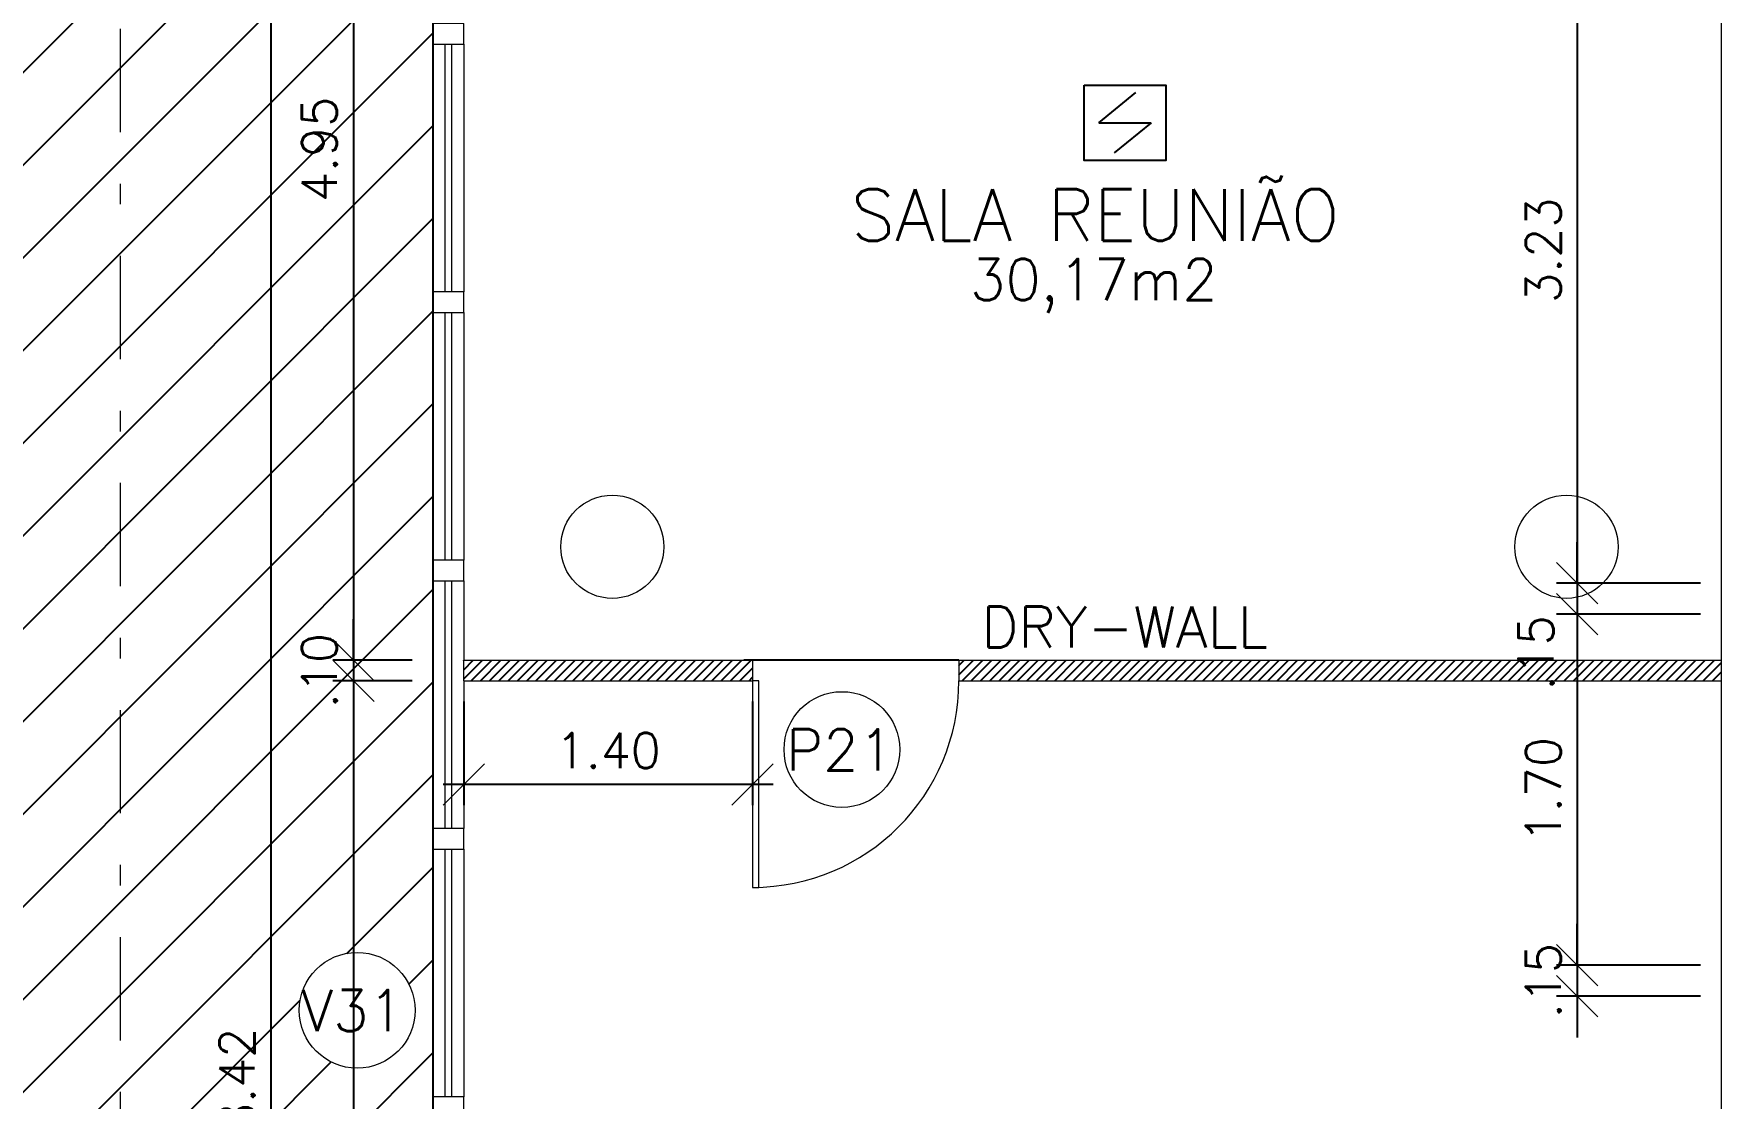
# Model space of a CAD drawing. Header units: millimetres. Extents: x 521 to 1055, y 261 to 520.
# Drawn here: x 728.62 to 736.8, y 476.65 to 481.8 of the extents above; entities that cross this region are included whole.
import ezdxf
from ezdxf.enums import TextEntityAlignment as Align

# ---------------------------------------------------------------- set-up
doc = ezdxf.new("R2010")
doc.units = ezdxf.units.MM
doc.linetypes.add('CONTINU', pattern=[0])
doc.linetypes.add('DASHDOTX2', pattern=[2, 1, -0.5, 0, -0.5])
doc.layers.add('0.1', color=8, linetype='Continuous', lineweight=13)
doc.layers.add('ppci', color=8, linetype='Continuous')
doc.styles.add('ROMANS', font='romans')
doc.styles.get("Standard").update_dxf_attribs({"font": 'romans.shx'})
doc.dimstyles.new('Fares Eng - 50', dxfattribs={"dimscale": 2, "dimtxt": 0.085, "dimasz": 0.1, "dimexe": 0.05, "dimexo": 0.05, "dimgap": 0.04, "dimtad": 1, "dimzin": 4, "dimdsep": 46, "dimtxsty": 'ROMANS', "dimblk1": 'OBLIQUE', "dimblk2": 'OBLIQUE', "dimsah": 1, "dimcen": 0.05, "dimdle": 0.05, "dimclrd": 8, "dimclre": 8, "dimclrt": 8, "dimaunit": 1, "dimadec": 0, "dimazin": 0, "dimtfac": 1, "dimtix": 1, "dimtmove": 2, "dimatfit": 0, "dimldrblk": 'OPEN90', "dimfxl": 1, "dimtolj": 1, "dimtzin": 0, "dimarcsym": 0})

# ---------------------------------------------------------------- blocks, each defined once
blk = doc.blocks.new('_OBLIQUE')
at = {"color": 0, "linetype": 'ByBlock'}
blk.add_line((-0.5, -0.5), (0.5, 0.5), dxfattribs=at)
blk = doc.blocks.new('*D295')
at = {"layer": '0.1', "color": 8, "linetype": 'CONTINU', "lineweight": -2, "transparency": 16777216}
for p, q in [((736.1049, 482.4669), (736.1049, 479.0399)), ((736.7027, 482.3669), (736.0049, 482.3669)), ((736.7027, 479.1399), (736.0049, 479.1399))]:
    blk.add_line(p, q, dxfattribs=at)
at = {"layer": 'DEFPOINTS', "color": 0, "linetype": 'CONTINU', "lineweight": -2, "transparency": 16777216}
for p in [(736.8027, 482.3669), (736.1049, 479.1399), (736.8027, 479.1399)]:
    blk.add_point(p, dxfattribs=at)
at = {"layer": '0.1', "color": 8, "linetype": 'CONTINU', "lineweight": -2, "transparency": 16777216, "xscale": 0.2, "yscale": 0.2, "zscale": 0.2}
for p, rotation in [((736.1049, 482.3669), 90), ((736.1049, 479.1399), 270)]:
    blk.add_blockref('_OBLIQUE', p, dxfattribs=dict(at, rotation=rotation))
at = {"layer": '0.1', "color": 8, "linetype": 'CONTINU', "transparency": 16777216, "insert": (735.9399, 480.7534), "char_height": 0.17, "attachment_point": 5, "rotation": 90, "style": 'ROMANS'}
blk.add_mtext('\\A1;3.23', dxfattribs=at)
blk = doc.blocks.new('_Open90')
at = {"color": 0, "linetype": 'ByBlock', "lineweight": -2}
for p, q in [((-0.5, 0.5), (0, 0)), ((0, 0), (-1, 0)), ((0, 0), (-0.5, -0.5))]:
    blk.add_line(p, q, dxfattribs=at)
blk = doc.blocks.new('*D296')
at = {"layer": '0.1', "color": 8, "linetype": 'CONTINU', "lineweight": -2, "transparency": 16777216}
for p, q in [((736.1049, 479.1399), (736.1049, 479.3399)), ((736.7027, 479.1399), (736.0049, 479.1399)), ((736.1049, 479.1399), (736.1049, 478.9899)), ((736.7027, 478.9899), (736.0049, 478.9899)), ((736.1049, 478.9899), (736.1049, 478.7899))]:
    blk.add_line(p, q, dxfattribs=at)
at = {"layer": 'DEFPOINTS', "color": 0, "linetype": 'CONTINU', "lineweight": -2, "transparency": 16777216}
for p in [(736.8027, 479.1399), (736.1049, 478.9899), (736.8027, 478.9899)]:
    blk.add_point(p, dxfattribs=at)
at = {"layer": '0.1', "color": 8, "linetype": 'CONTINU', "lineweight": -2, "transparency": 16777216, "xscale": 0.2, "yscale": 0.2, "zscale": 0.2}
for p, rotation in [((736.1049, 479.1399), 270), ((736.1049, 478.9899), 90)]:
    blk.add_blockref('_OBLIQUE', p, dxfattribs=dict(at, rotation=rotation))
at = {"layer": '0.1', "color": 8, "linetype": 'CONTINU', "transparency": 16777216, "insert": (735.9049, 478.8032), "char_height": 0.17, "attachment_point": 5, "rotation": 90, "style": 'ROMANS'}
blk.add_mtext('\\A1;.15', dxfattribs=at)
blk = doc.blocks.new('*D297')
at = {"layer": '0.1', "color": 8, "linetype": 'CONTINU', "lineweight": -2, "transparency": 16777216}
for p, q in [((736.1049, 479.0899), (736.1049, 477.1899)), ((736.7027, 478.9899), (736.0049, 478.9899)), ((736.7027, 477.2899), (736.0049, 477.2899))]:
    blk.add_line(p, q, dxfattribs=at)
at = {"layer": 'DEFPOINTS', "color": 0, "linetype": 'CONTINU', "lineweight": -2, "transparency": 16777216}
for p in [(736.8027, 478.9899), (736.1049, 477.2899), (736.8027, 477.2899)]:
    blk.add_point(p, dxfattribs=at)
at = {"layer": '0.1', "color": 8, "linetype": 'CONTINU', "lineweight": -2, "transparency": 16777216, "xscale": 0.2, "yscale": 0.2, "zscale": 0.2}
for p, rotation in [((736.1049, 478.9899), 90), ((736.1049, 477.2899), 270)]:
    blk.add_blockref('_OBLIQUE', p, dxfattribs=dict(at, rotation=rotation))
at = {"layer": '0.1', "color": 8, "linetype": 'CONTINU', "transparency": 16777216, "insert": (735.9399, 478.1399), "char_height": 0.17, "attachment_point": 5, "rotation": 90, "style": 'ROMANS'}
blk.add_mtext('\\A1;1.70', dxfattribs=at)
blk = doc.blocks.new('*D298')
at = {"layer": '0.1', "color": 8, "linetype": 'CONTINU', "lineweight": -2, "transparency": 16777216}
for p, q in [((736.1049, 477.2899), (736.1049, 477.4899)), ((736.7027, 477.2899), (736.0049, 477.2899)), ((736.1049, 477.2899), (736.1049, 477.1399)), ((736.7027, 477.1399), (736.0049, 477.1399)), ((736.1049, 477.1399), (736.1049, 476.9399))]:
    blk.add_line(p, q, dxfattribs=at)
at = {"layer": 'DEFPOINTS', "color": 0, "linetype": 'CONTINU', "lineweight": -2, "transparency": 16777216}
for p in [(736.8027, 477.2899), (736.1049, 477.1399), (736.8027, 477.1399)]:
    blk.add_point(p, dxfattribs=at)
at = {"layer": '0.1', "color": 8, "linetype": 'CONTINU', "lineweight": -2, "transparency": 16777216, "xscale": 0.2, "yscale": 0.2, "zscale": 0.2}
for p, rotation in [((736.1049, 477.2899), 270), ((736.1049, 477.1399), 90)]:
    blk.add_blockref('_OBLIQUE', p, dxfattribs=dict(at, rotation=rotation))
at = {"layer": '0.1', "color": 8, "linetype": 'CONTINU', "transparency": 16777216, "insert": (735.9399, 477.2149), "char_height": 0.17, "attachment_point": 5, "rotation": 90, "style": 'ROMANS'}
blk.add_mtext('\\A1;.15', dxfattribs=at)
blk = doc.blocks.new('*D3346')
at = {"layer": '0.1', "color": 8, "linetype": 'CONTINU', "lineweight": -2, "transparency": 16777216}
for p, q in [((730.173, 483.8169), (730.173, 478.6669)), ((730.4577, 483.7169), (730.073, 483.7169)), ((730.4577, 478.7669), (730.073, 478.7669))]:
    blk.add_line(p, q, dxfattribs=at)
at = {"layer": 'DEFPOINTS', "color": 0, "linetype": 'CONTINU', "lineweight": -2, "transparency": 16777216}
for p in [(730.5577, 483.7169), (730.173, 478.7669), (730.5577, 478.7669)]:
    blk.add_point(p, dxfattribs=at)
at = {"layer": '0.1', "color": 8, "linetype": 'CONTINU', "lineweight": -2, "transparency": 16777216, "xscale": 0.2, "yscale": 0.2, "zscale": 0.2}
for p, rotation in [((730.173, 483.7169), 90), ((730.173, 478.7669), 270)]:
    blk.add_blockref('_OBLIQUE', p, dxfattribs=dict(at, rotation=rotation))
at = {"layer": '0.1', "color": 8, "linetype": 'CONTINU', "lineweight": -2, "transparency": 16777216, "insert": (730.008, 481.2419), "char_height": 0.17, "attachment_point": 5, "rotation": 90, "style": 'ROMANS'}
blk.add_mtext('\\A1;4.95', dxfattribs=at)
blk = doc.blocks.new('*D3347')
at = {"layer": '0.1', "color": 8, "linetype": 'CONTINU', "lineweight": -2, "transparency": 16777216}
for p, q in [((730.173, 478.7669), (730.173, 478.9669)), ((730.4577, 478.7669), (730.073, 478.7669)), ((730.173, 478.7669), (730.173, 478.6669)), ((730.4577, 478.6669), (730.073, 478.6669)), ((730.173, 478.6669), (730.173, 478.4669))]:
    blk.add_line(p, q, dxfattribs=at)
at = {"layer": 'DEFPOINTS', "color": 0, "linetype": 'CONTINU', "lineweight": -2, "transparency": 16777216}
for p in [(730.5577, 478.7669), (730.173, 478.6669), (730.5577, 478.6669)]:
    blk.add_point(p, dxfattribs=at)
at = {"layer": '0.1', "color": 8, "linetype": 'CONTINU', "lineweight": -2, "transparency": 16777216, "xscale": 0.2, "yscale": 0.2, "zscale": 0.2}
for p, rotation in [((730.173, 478.7669), 270), ((730.173, 478.6669), 90)]:
    blk.add_blockref('_OBLIQUE', p, dxfattribs=dict(at, rotation=rotation))
at = {"layer": '0.1', "color": 8, "linetype": 'CONTINU', "lineweight": -2, "transparency": 16777216, "insert": (730.008, 478.7169), "char_height": 0.17, "attachment_point": 5, "rotation": 90, "style": 'ROMANS'}
blk.add_mtext('\\A1;.10', dxfattribs=at)
blk = doc.blocks.new('*D3348')
at = {"layer": '0.1', "color": 8, "linetype": 'CONTINU', "lineweight": -2, "transparency": 16777216}
for p, q in [((730.173, 478.7669), (730.173, 467.3519)), ((730.4577, 478.6669), (730.073, 478.6669)), ((730.4577, 467.4519), (730.073, 467.4519))]:
    blk.add_line(p, q, dxfattribs=at)
at = {"layer": 'DEFPOINTS', "color": 0, "linetype": 'CONTINU', "lineweight": -2, "transparency": 16777216}
for p in [(730.5577, 478.6669), (730.173, 467.4519), (730.5577, 467.4519)]:
    blk.add_point(p, dxfattribs=at)
at = {"layer": '0.1', "color": 8, "linetype": 'CONTINU', "lineweight": -2, "transparency": 16777216, "xscale": 0.2, "yscale": 0.2, "zscale": 0.2}
for p, rotation in [((730.173, 478.6669), 90), ((730.173, 467.4519), 270)]:
    blk.add_blockref('_OBLIQUE', p, dxfattribs=dict(at, rotation=rotation))
at = {"layer": '0.1', "color": 8, "linetype": 'CONTINU', "lineweight": -2, "transparency": 16777216, "insert": (730.008, 473.0594), "char_height": 0.17, "attachment_point": 5, "rotation": 90, "style": 'ROMANS'}
blk.add_mtext('\\A1;11.22', dxfattribs=at)
blk = doc.blocks.new('*D3350')
at = {"layer": '0.1', "color": 8, "linetype": 'CONTINU', "lineweight": -2, "transparency": 16777216}
for p, q in [((729.7738, 467.3519), (729.7738, 485.9669)), ((729.973, 485.8669), (729.6738, 485.8669)), ((729.973, 467.4519), (729.6738, 467.4519))]:
    blk.add_line(p, q, dxfattribs=at)
at = {"layer": 'DEFPOINTS', "color": 0, "linetype": 'CONTINU', "lineweight": -2, "transparency": 16777216}
for p in [(729.7738, 485.8669), (730.073, 485.8669), (730.073, 467.4519)]:
    blk.add_point(p, dxfattribs=at)
at = {"layer": '0.1', "color": 8, "linetype": 'CONTINU', "lineweight": -2, "transparency": 16777216, "xscale": 0.2, "yscale": 0.2, "zscale": 0.2}
for p, rotation in [((729.7738, 485.8669), 90), ((729.7738, 467.4519), 270)]:
    blk.add_blockref('_OBLIQUE', p, dxfattribs=dict(at, rotation=rotation))
at = {"layer": '0.1', "color": 8, "linetype": 'CONTINU', "lineweight": -2, "transparency": 16777216, "insert": (729.6088, 476.6594), "char_height": 0.17, "attachment_point": 5, "rotation": 90, "style": 'ROMANS'}
blk.add_mtext('\\A1;18.42', dxfattribs=at)
blk = doc.blocks.new('*D3355')
at = {"layer": '0.1', "color": 8, "linetype": 'CONTINU', "lineweight": -2, "transparency": 16777216}
for p, q in [((730.7077, 478.5669), (730.7077, 478.0648)), ((732.1077, 478.5669), (732.1077, 478.0648)), ((732.2077, 478.1648), (730.6077, 478.1648))]:
    blk.add_line(p, q, dxfattribs=at)
at = {"layer": 'DEFPOINTS', "color": 0, "linetype": 'CONTINU', "lineweight": -2, "transparency": 16777216}
for p in [(730.7077, 478.6669), (732.1077, 478.6669), (730.7077, 478.1648)]:
    blk.add_point(p, dxfattribs=at)
at = {"layer": '0.1', "color": 8, "linetype": 'CONTINU', "lineweight": -2, "transparency": 16777216, "xscale": 0.2, "yscale": 0.2, "zscale": 0.2, "rotation": 180}
blk.add_blockref('_OBLIQUE', (730.7077, 478.1648), dxfattribs=at)
at = {"layer": '0.1', "color": 8, "linetype": 'CONTINU', "lineweight": -2, "transparency": 16777216, "xscale": 0.2, "yscale": 0.2, "zscale": 0.2}
blk.add_blockref('_OBLIQUE', (732.1077, 478.1648), dxfattribs=at)
at = {"layer": '0.1', "color": 8, "linetype": 'CONTINU', "lineweight": -2, "transparency": 16777216, "insert": (731.4077, 478.3298), "char_height": 0.17, "attachment_point": 5, "style": 'ROMANS'}
blk.add_mtext('\\A1;1.40', dxfattribs=at)
blk = doc.blocks.new('ÁREA')
for p in [(0.00005, 0.003762), (0, 0)]:
    blk.add_attdef('COMPARTIMENTO', text='', height=0.0025).set_placement(p, align=Align.CENTER)
at = {"color": 1}
for p in [(-0.00005, -0.003762), (-0.000099, -0.007523)]:
    blk.add_attdef('ÁREA', text='', height=0.002, dxfattribs=at).set_placement(p, align=Align.CENTER)

msp = doc.modelspace()

# ---------------------------------------------------------------- hatches: boundary and pattern name
at = {"layer": '0.1', "linetype": 'CONTINU', "lineweight": -2, "transparency": 33554687}
h = msp.add_hatch(dxfattribs=at)
h.set_pattern_fill('ANSI31', color=6, scale=0.1)
h.paths.add_polyline_path([(728.99055, 483.81692), (726.42772, 483.81692), (726.42772, 479.31692, -1), (726.92772, 479.31692, -1), (726.42772, 479.31692), (726.42772, 477.94342), (726.48787, 477.81166)])
h.paths.add_polyline_path([(729.04192, 483.81692), (728.99055, 483.81692), (726.48787, 477.81166), (729.04192, 472.21723)])
h.paths.add_polyline_path([(726.48787, 477.81166), (726.42772, 477.66731), (726.42772, 473.31692, -1), (726.92772, 473.31692, -1), (726.42772, 473.31692), (726.42772, 467.31692, -1), (726.92772, 467.31692, -0.1032437), (726.90685, 467.21692), (729.04192, 467.21692), (729.04192, 467.33408, -0.4753581), (728.75369, 467.56875, -0.4753581), (729.04192, 467.80341), (729.04192, 472.21723)])
h.paths.add_polyline_path([(728.12686, 467.56875, -1), (727.64758, 467.56875, -1)], flags=16)
h.paths.add_polyline_path([(728.70396, 467.56875, -1), (728.22468, 467.56875, -1)], flags=16)
h.paths.add_polyline_path([(729.04192, 472.21723), (729.04192, 467.80341, -0.3556031), (729.23297, 467.56875, -0.3556031), (729.04192, 467.33408), (729.04192, 467.21692), (730.55772, 467.21692), (730.55772, 468.89699)])
h.paths.add_polyline_path([(729.79805, 467.56875, -1), (729.31877, 467.56875, -1)], flags=16)
h.paths.add_polyline_path([(730.33909, 467.56875, -1), (729.8598, 467.56875, -1)], flags=16)
h.paths.add_polyline_path([(730.55772, 483.81692), (729.04192, 483.81692), (729.04192, 472.21723), (730.55772, 468.89699)])
h.paths.add_polyline_path([(729.91055, 477.07122, -1), (730.47132, 477.07122, -1)], flags=16)
h.paths.add_polyline_path([(725.6183, 477.15105), (727.29926, 477.15105), (727.29926, 477.45105), (725.6183, 477.45105)], flags=9)
h.paths.add_polyline_path([(725.40196, 476.55466), (727.70196, 476.55466), (727.70196, 476.85466), (725.40196, 476.85466)], flags=9)
h.paths.add_polyline_path([(725.69391, 472.4484), (726.59653, 472.4484), (726.59653, 472.7034), (725.69391, 472.7034)], flags=9)
h.paths.add_polyline_path([(727.88617, 468.02433), (728.31927, 468.02433), (728.31927, 468.27933), (727.88617, 468.27933)], flags=24)
h.paths.add_polyline_path([(728.95736, 468.59535), (729.69808, 468.59535), (729.69808, 468.85035), (728.95736, 468.85035)], flags=9)
h.paths.add_polyline_path([(728.26181, 467.41723), (728.68562, 467.41723), (728.68562, 467.71723), (728.26181, 467.71723)], flags=24)
h.paths.add_polyline_path([(727.68471, 467.41723), (728.10852, 467.41723), (728.10852, 467.71723), (727.68471, 467.71723)], flags=24)
h.paths.add_polyline_path([(730.41367, 468.02433), (731.01677, 468.02433), (731.01677, 468.27933), (730.41367, 468.27933)], flags=9)
h.paths.add_polyline_path([(730.13551, 467.11383), (730.13551, 467.55502), (729.88051, 467.55502), (729.88051, 467.11383)], flags=9)
h.paths.add_polyline_path([(729.89693, 467.41723), (730.32074, 467.41723), (730.32074, 467.71723), (729.89693, 467.71723)], flags=24)
h.paths.add_polyline_path([(729.3559, 467.41723), (729.77971, 467.41723), (729.77971, 467.71723), (729.3559, 467.71723)], flags=24)
h.paths.add_polyline_path([(730.13551, 483.55037), (730.13551, 483.98347), (729.88051, 483.98347), (729.88051, 483.55037)], flags=9)
h.paths.add_polyline_path([(730.13551, 480.94037), (730.13551, 481.54347), (729.88051, 481.54347), (729.88051, 480.94037)], flags=24)
h.paths.add_polyline_path([(730.13551, 478.50037), (730.13551, 478.93347), (729.88051, 478.93347), (729.88051, 478.50037)], flags=24)
h.paths.add_polyline_path([(730.13551, 472.68906), (730.13551, 473.42978), (729.88051, 473.42978), (729.88051, 472.68906)], flags=24)
h.paths.add_polyline_path([(729.73632, 476.28906), (729.73632, 477.02978), (729.48132, 477.02978), (729.48132, 476.28906)], flags=24)
h.paths.add_polyline_path([(729.87967, 476.91971), (730.43681, 476.91971), (730.43681, 477.21971), (729.87967, 477.21971)], flags=24)
at = {"layer": '0.1', "linetype": 'CONTINU', "lineweight": -2}
h = msp.add_hatch(dxfattribs=at)
h.set_pattern_fill('ANSI31', color=8, scale=0.01, style=0)
h.set_pattern_definition([(45, (730.70772, 478.586606), (-0.02245064, 0.02245064), [])])
h.paths.add_polyline_path([(732.10772, 478.76692), (732.06509, 478.76692), (730.70772, 478.76692), (730.70772, 478.66692), (732.10772, 478.66692)])
h.paths.add_polyline_path([(736.80272, 478.76692), (733.10772, 478.76692), (733.10772, 478.66692), (736.80272, 478.66692)])
h.paths.add_polyline_path([(736.03245, 478.58661), (736.03245, 479.0197), (735.77745, 479.0197), (735.77745, 478.58661)], flags=9)

# ---------------------------------------------------------------- linework, layer by layer
at = {"layer": '0.1', "color": 8, "linetype": 'DASHDOTX2', "ltscale": 0.5}
msp.add_line((729.04192, 508.22574), (729.04192, 452.27098), dxfattribs=at)
at = {"layer": '0.1', "color": 7}
for p, q in [((736.80272, 483.81692), (736.80272, 479.31692)), ((736.80272, 479.31692), (736.80272, 467.21692))]:
    msp.add_line(p, q, dxfattribs=at)
at = {"layer": '0.1', "color": 8}
for p, q in [((730.55772, 480.55192), (730.55772, 481.75192)), ((730.61772, 480.55192), (730.61772, 481.75192)), ((730.64772, 481.75192), (730.64772, 480.55192)), ((730.70772, 481.75192), (730.70772, 480.55192)), ((730.55772, 479.25192), (730.55772, 480.45192)), ((730.61772, 479.25192), (730.61772, 480.45192)), ((730.64772, 480.45192), (730.64772, 479.25192)), ((730.70772, 480.45192), (730.70772, 479.25192)), ((730.55772, 477.95192), (730.55772, 479.15192)), ((730.61772, 477.95192), (730.61772, 479.15192)), ((730.64772, 479.15192), (730.64772, 477.95192)), ((730.70772, 479.15192), (730.70772, 478.76692)), ((730.70772, 478.76692), (732.10772, 478.76692)), ((730.70772, 478.66692), (730.70772, 478.76692)), ((732.10772, 478.76692), (732.10772, 478.66692)), ((733.10772, 478.76692), (733.10772, 478.66692)), ((733.10772, 478.76692), (736.80272, 478.76692)), ((730.70772, 478.66692), (732.10772, 478.66692)), ((730.70772, 478.66692), (730.70772, 477.95192)), ((733.10772, 478.66692), (736.80272, 478.66692)), ((730.55772, 476.65192), (730.55772, 477.85192)), ((730.61772, 476.65192), (730.61772, 477.85192)), ((730.64772, 477.85192), (730.64772, 476.65192)), ((730.70772, 477.85192), (730.70772, 476.65192))]:
    msp.add_line(p, q, dxfattribs=at)
at = {"layer": '0.1', "color": 8, "linetype": 'CONTINU', "lineweight": -2}
msp.add_line((733.10772, 478.76692), (732.06509, 478.76692), dxfattribs=at)
at = {"layer": '0.1', "color": 6, "linetype": 'CONTINU', "lineweight": -2}
msp.add_lwpolyline([(730.55772, 467.21692), (726.42772, 467.21692), (726.42772, 483.81692), (730.55772, 483.81692)], close=True, dxfattribs=at)
at = {"layer": '0.1', "color": 8}
for points in [[(730.55772, 481.75192), (730.70772, 481.75192), (730.70772, 481.85192), (730.55772, 481.85192)], [(730.55772, 480.45192), (730.70772, 480.45192), (730.70772, 480.55192), (730.55772, 480.55192)], [(730.55772, 479.15192), (730.70772, 479.15192), (730.70772, 479.25192), (730.55772, 479.25192)], [(730.55772, 477.85192), (730.70772, 477.85192), (730.70772, 477.95192), (730.55772, 477.95192)], [(730.55772, 476.55192), (730.70772, 476.55192), (730.70772, 476.65192), (730.55772, 476.65192)]]:
    msp.add_lwpolyline(points, close=True, dxfattribs=at)
at = {"layer": '0.1', "color": 8, "linetype": 'CONTINU'}
msp.add_lwpolyline([(732.10772, 478.66692), (732.10772, 477.66692), (732.13772, 477.66692), (732.13772, 478.66692)], close=True, dxfattribs=at)
at = {"layer": '0.1', "color": 7}
for centre in [(731.42772, 479.31692), (736.05272, 479.31692)]:
    msp.add_circle(centre, 0.25, dxfattribs=at)
at = {"layer": '0.1', "color": 8}
for centre in [(732.54046, 478.33442), (730.19094, 477.07122)]:
    msp.add_circle(centre, 0.28038, dxfattribs=at)
at = {"layer": '0.1', "color": 8, "linetype": 'CONTINU'}
msp.add_arc((732.10772, 478.66692), 1, 270, 360, dxfattribs=at)
at = {"layer": 'ppci', "color": 10, "linetype": 'Continuous'}
for p, q in [((733.78574, 481.37082), (733.96437, 481.51713)), ((733.78574, 481.37082), (734.03905, 481.37082)), ((734.03905, 481.37082), (733.86042, 481.22451))]:
    msp.add_line(p, q, dxfattribs=at)
msp.add_lwpolyline([(733.7145, 481.55303), (734.1103, 481.55303), (734.1103, 481.18861), (733.7145, 481.18861)], close=True, dxfattribs=at)

# ---------------------------------------------------------------- block references
at = {"layer": '0.1', "color": 8}
ref = msp.add_blockref('ÁREA', (733.76804, 480.79938), dxfattribs=dict(at, xscale=133.3333333333333, yscale=133.3333333333333, zscale=133.3333333333333))
ref.add_attrib('COMPARTIMENTO', 'SALA REUNIÃO', dxfattribs={"layer": '0', "color": 3, "height": 0.25}).set_placement((733.76804, 480.79938), align=Align.CENTER)
ref.add_attrib('ÁREA', '30,17m2', dxfattribs={"layer": '0', "color": 1, "height": 0.2}).set_placement((733.76141, 480.51142), align=Align.CENTER)

# ---------------------------------------------------------------- texts
for s, p in [('DRY-WALL', (733.21646, 478.82823)), ('P21', (732.26967, 478.23291)), ('V31', (729.92014, 476.96971))]:
    msp.add_text(s, height=0.2, dxfattribs=at).set_placement(p)

# ---------------------------------------------------------------- dimensions: what is measured, and where the dimension line sits
at = {"layer": '0.1', "color": 8, "linetype": 'CONTINU', "lineweight": -2}
for base, p1, p2, picture, middle in [((729.7738163207, 485.8669216844), (730.0730068706, 467.4519216844), (730.0730068706, 485.8669216844), '*D3350', (729.6088163207, 476.6594216844)), ((730.17301, 478.76692), (730.55772, 483.71692), (730.55772, 478.76692), '*D3346', (730.00801, 481.24192)), ((730.17301, 478.66692), (730.55772, 478.76692), (730.55772, 478.66692), '*D3347', (730.00801, 478.71692)), ((730.1730068706, 467.4519216844), (730.5577193961, 478.6669216844), (730.5577193961, 467.4519216844), '*D3348', (730.0080068706, 473.0594216844))]:
    dim = msp.add_linear_dim(base=base, p1=p1, p2=p2, angle=90, dimstyle='Fares Eng - 50', dxfattribs=at)
    dim.commit()
    dim.dimension.update_dxf_attribs({"geometry": picture, "text_midpoint": middle})
at = {"layer": '0.1', "color": 8, "linetype": 'CONTINU'}
for base, p1, p2, picture, middle in [((736.10495, 479.13986), (736.80272, 482.36692), (736.80272, 479.13986), '*D295', (735.93995, 480.75339)), ((736.10495, 477.28986), (736.80272, 478.98986), (736.80272, 477.28986), '*D297', (735.93995, 478.13986)), ((736.10495, 477.13986), (736.80272, 477.28986), (736.80272, 477.13986), '*D298', (735.93995, 477.21486))]:
    dim = msp.add_linear_dim(base=base, p1=p1, p2=p2, angle=90, dimstyle='Fares Eng - 50', dxfattribs=at)
    dim.commit()
    dim.dimension.update_dxf_attribs({"geometry": picture, "text_midpoint": middle})
dim = msp.add_linear_dim(base=(736.10495, 478.98986), p1=(736.80272, 479.13986), p2=(736.80272, 478.98986), angle=90, dimstyle='Fares Eng - 50', dxfattribs=at)
dim.commit()
dim.dimension.update_dxf_attribs({"geometry": '*D296', "text_midpoint": (735.90495, 478.80315), "dimtype": 160})
at = {"layer": '0.1', "color": 8, "linetype": 'CONTINU', "lineweight": -2}
dim = msp.add_linear_dim(base=(730.70772, 478.16475), p1=(732.10772, 478.66692), p2=(730.70772, 478.66692), dimstyle='Fares Eng - 50', dxfattribs=at)
dim.commit()
dim.dimension.update_dxf_attribs({"geometry": '*D3355', "text_midpoint": (731.40772, 478.32975)})

doc.saveas('drawing.dxf')
